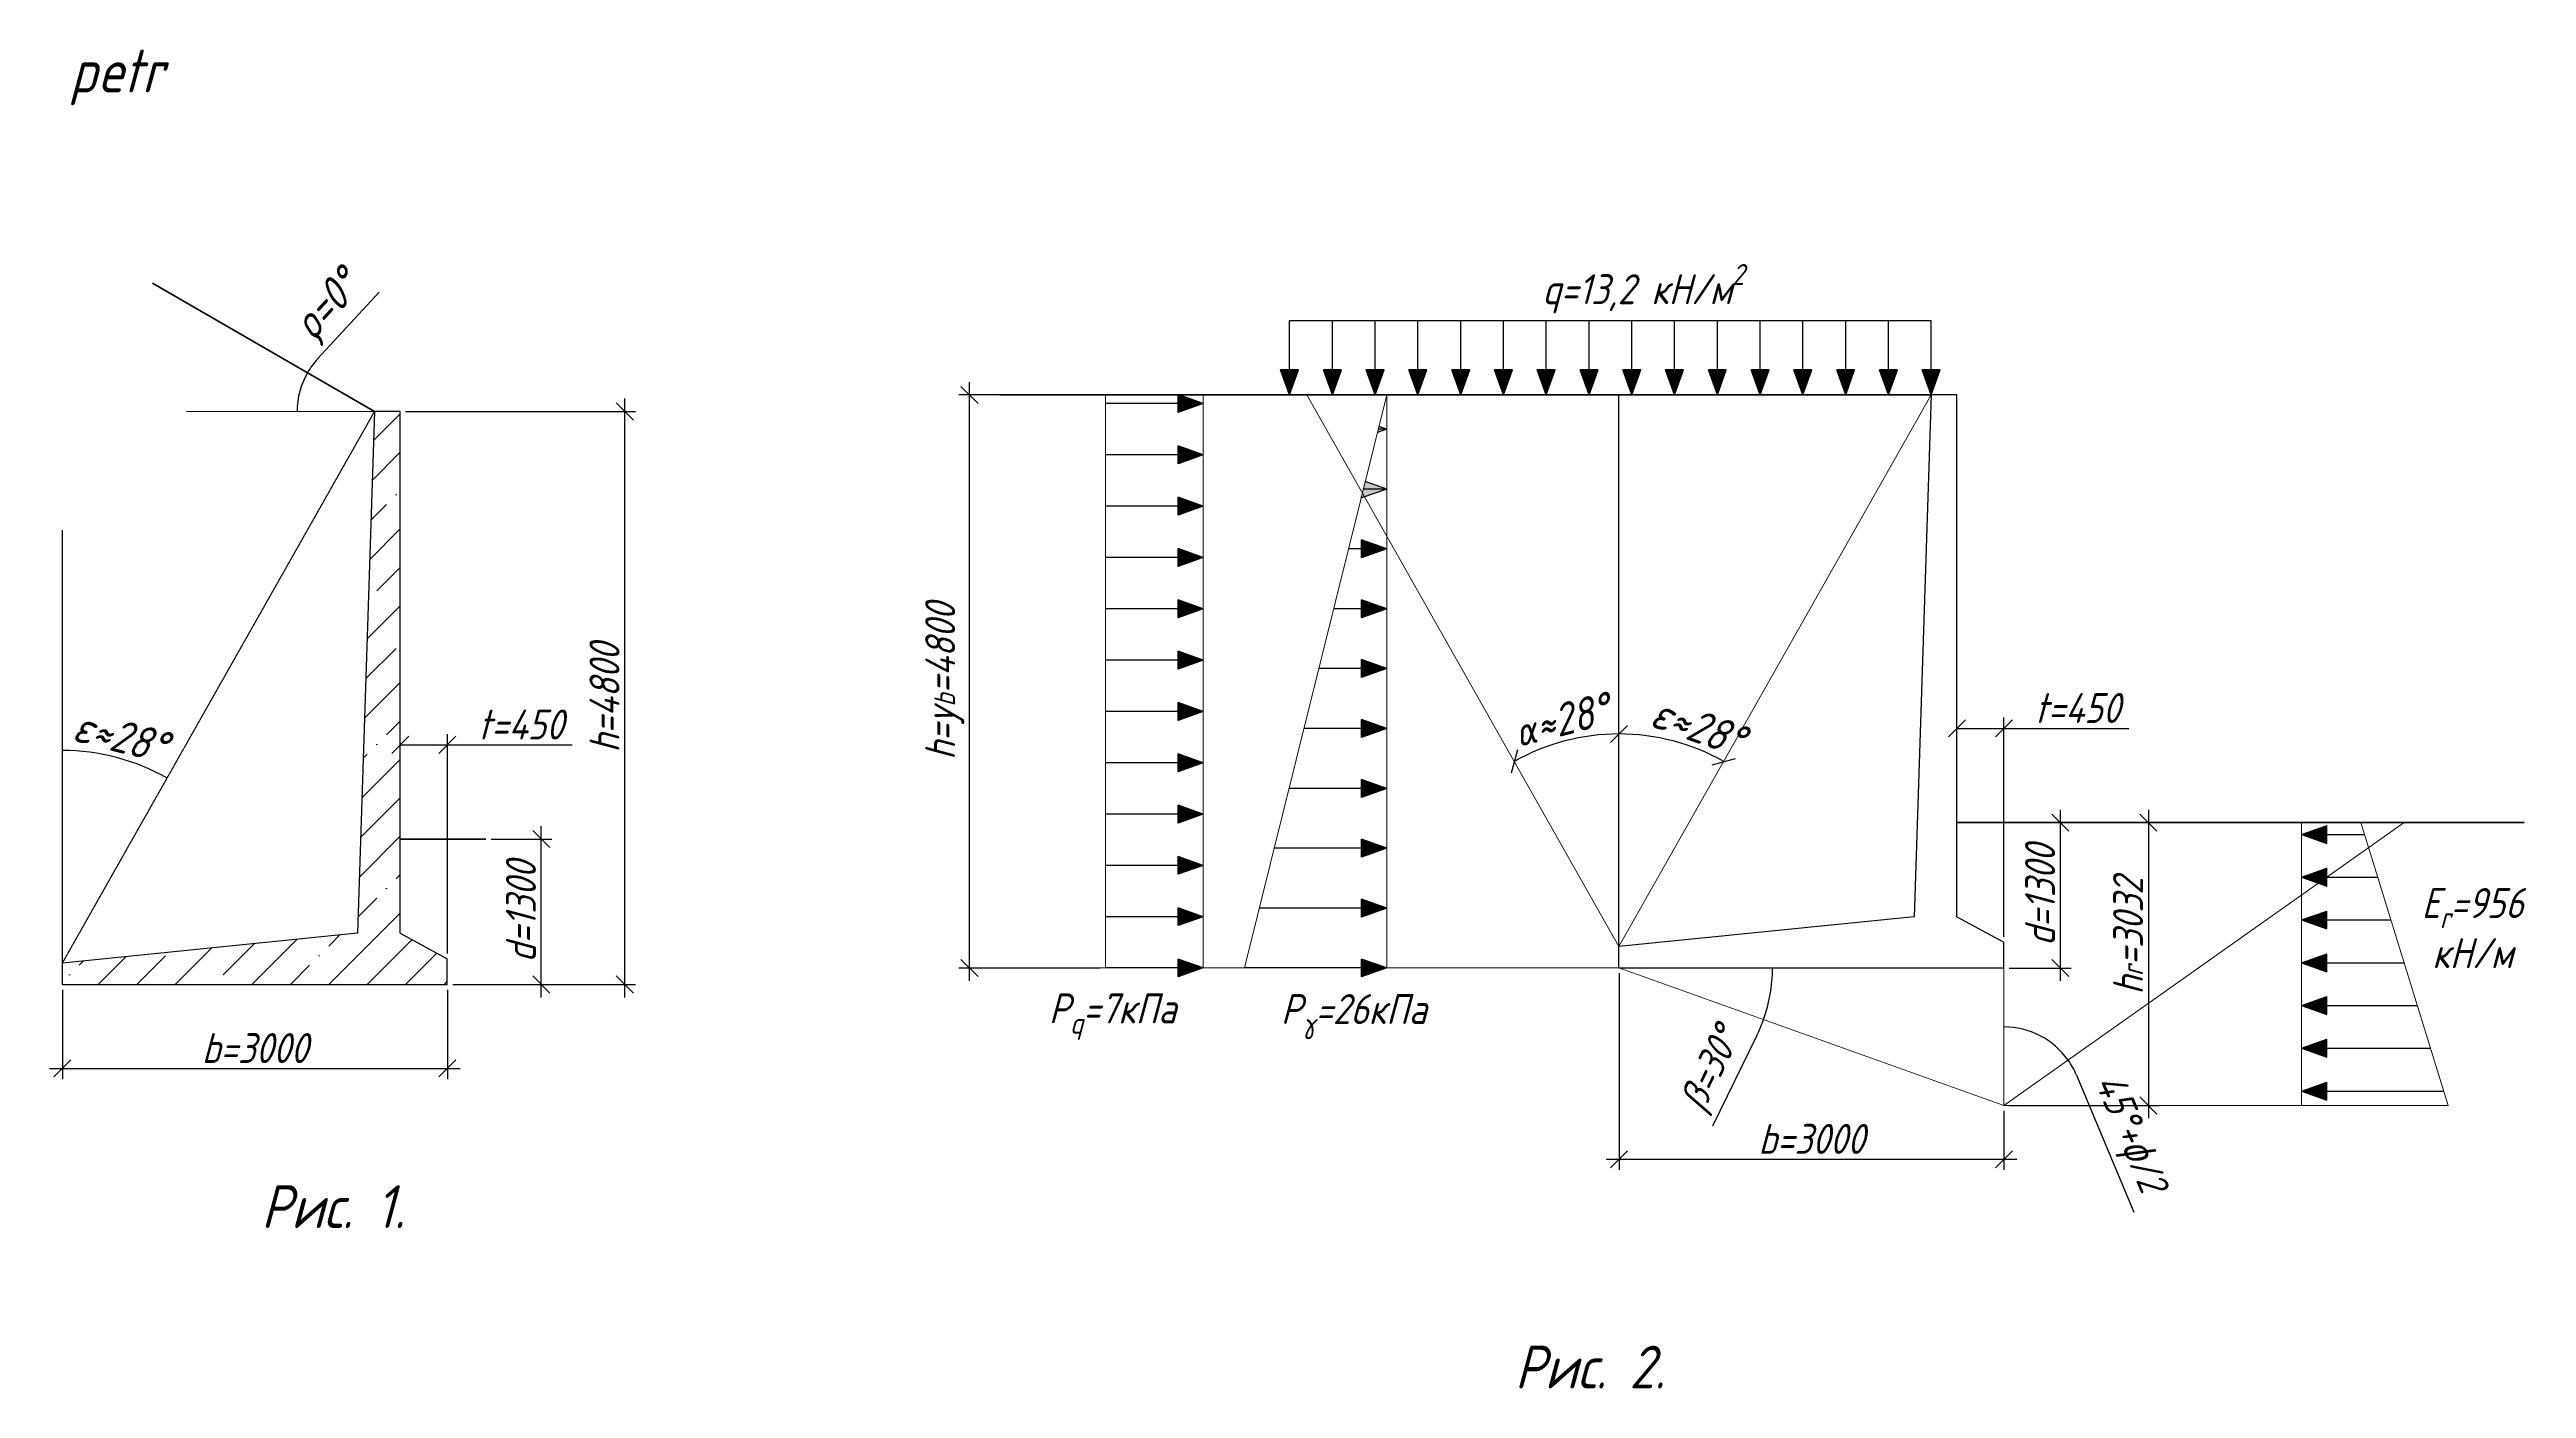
# Model space of a CAD drawing. Header units: millimetres. Extents: x -1004 to 900128, y -352756 to 107728.
# Drawn here: x 1077 to 30031, y -34530 to -18876 of the extents above; entities that cross this region are included whole.
import ezdxf

# ---------------------------------------------------------------- set-up
doc = ezdxf.new("R2010")
doc.units = ezdxf.units.MM
doc.linetypes.add('ACAD_ISO02W100', pattern=[15, 12, -3])
doc.linetypes.add('ACAD_ISO04W100', pattern=[30, 24, -3, 0, -3])
for name, color, linetype, lineweight in [('axles', 152, 'ACAD_ISO04W100', 20), ('basic', 95, 'Continuous', 30), ('hatch', 117, 'ACAD_ISO02W100', 25), ('hatching', 225, 'Continuous', 20), ('size', 45, 'Continuous', 20), ('text', 13, 'Continuous', 20), ('thick', 42, 'Continuous', 35), ('thin', 153, 'Continuous', 18)]:
    doc.layers.add(name, color=color, linetype=linetype, lineweight=lineweight)
doc.styles.add('Structures', font='isocpeur.ttf', dxfattribs={"width": 0.85, "oblique": 15})
doc.styles.add('structures 5', font='isocpeur.ttf', dxfattribs={"width": 0.85, "oblique": 15, "height": 5})
doc.dimstyles.new('structures 3.5', dxfattribs={"dimtxt": 3.5, "dimasz": 2, "dimexe": 1.25, "dimexo": 0.625, "dimtad": 1, "dimtxsty": 'Structures', "dimblk": 'OBLIQUE', "dimcen": 2.5, "dimdle": 1.5, "dimadec": 0, "dimazin": 0, "dimtfac": 1, "dimtmove": 0, "dimatfit": 3, "dimfxl": 1, "dimarcsym": 0})

# ---------------------------------------------------------------- blocks, each defined once
blk = doc.blocks.new('*D333')
at = {"layer": 'Defpoints', "color": 0, "transparency": 16777216}
for p in [(4877, -23107), (1227, -24497), (2063, -27216), (1227, -29557), (1227, -29557)]:
    blk.add_point(p, dxfattribs=at)
at = {"layer": 'size', "color": 0, "lineweight": -2, "transparency": 16777216}
blk.add_arc((1227, -29557), 2486, 60.4948, 90, dxfattribs=at)
at = {"layer": 'size', "color": 0, "transparency": 16777216, "insert": (1903, -26904), "char_height": 350, "attachment_point": 5, "rotation": 345.6873, "style": 'Structures'}
blk.add_mtext('{\\H1.08333x;ε≈28%%D}', dxfattribs=at)
blk = doc.blocks.new('_None')
blk = doc.blocks.new('_Oblique')
at = {"color": 0, "linetype": 'ByBlock', "lineweight": -2}
blk.add_line((-0.5, -0.5), (0.5, 0.5), dxfattribs=at)
blk = doc.blocks.new('*D334')
at = {"layer": 'Defpoints', "color": 0, "transparency": 16777216}
for p in [(1227, -29807), (5727, -29807), (5727, -30788)]:
    blk.add_point(p, dxfattribs=at)
at = {"layer": 'size', "color": 0, "lineweight": -2, "transparency": 16777216}
for p, q in [((1227, -29869), (1227, -30913)), ((5727, -29869), (5727, -30913)), ((1077, -30788), (5877, -30788))]:
    blk.add_line(p, q, dxfattribs=at)
at = {"layer": 'size', "color": 0, "lineweight": -2, "transparency": 16777216, "xscale": 200, "yscale": 200, "zscale": 200, "rotation": 180}
blk.add_blockref('_Oblique', (1227, -30788), dxfattribs=at)
at = {"layer": 'size', "color": 0, "lineweight": -2, "transparency": 16777216, "xscale": 200, "yscale": 200, "zscale": 200}
blk.add_blockref('_Oblique', (5727, -30788), dxfattribs=at)
at = {"layer": 'size', "color": 0, "transparency": 16777216, "insert": (3477, -30550), "char_height": 350, "attachment_point": 5, "style": 'Structures'}
blk.add_mtext('b=3000', dxfattribs=at)
blk = doc.blocks.new('*D335')
at = {"layer": 'Defpoints', "color": 0, "transparency": 16777216}
for p in [(6177, -28107), (6825, -28107), (5727, -29807)]:
    blk.add_point(p, dxfattribs=at)
at = {"layer": 'size', "color": 0, "lineweight": -2, "transparency": 16777216}
for p, q in [((6825, -29957), (6825, -27957)), ((6239, -28107), (6950, -28107)), ((5789, -29807), (6950, -29807))]:
    blk.add_line(p, q, dxfattribs=at)
at = {"layer": 'size', "color": 0, "lineweight": -2, "transparency": 16777216, "xscale": 200, "yscale": 200, "zscale": 200}
for p, rotation in [((6825, -28107), 90), ((6825, -29807), 270)]:
    blk.add_blockref('_Oblique', p, dxfattribs=dict(at, rotation=rotation))
at = {"layer": 'size', "color": 0, "transparency": 16777216, "insert": (6587, -28957), "char_height": 350, "attachment_point": 5, "rotation": 90, "style": 'Structures'}
blk.add_mtext('d=1300', dxfattribs=at)
blk = doc.blocks.new('*D336')
at = {"layer": 'Defpoints', "color": 0, "transparency": 16777216}
for p in [(5177, -23107), (7802, -23107), (5727, -29807)]:
    blk.add_point(p, dxfattribs=at)
at = {"layer": 'size', "color": 0, "lineweight": -2, "transparency": 16777216}
for p, q in [((5239, -23107), (7927, -23107)), ((7802, -29957), (7802, -22957)), ((5789, -29807), (7927, -29807))]:
    blk.add_line(p, q, dxfattribs=at)
at = {"layer": 'size', "color": 0, "lineweight": -2, "transparency": 16777216, "xscale": 200, "yscale": 200, "zscale": 200}
for p, rotation in [((7802, -23107), 90), ((7802, -29807), 270)]:
    blk.add_blockref('_Oblique', p, dxfattribs=dict(at, rotation=rotation))
at = {"layer": 'size', "color": 0, "transparency": 16777216, "insert": (7564, -26457), "char_height": 350, "attachment_point": 5, "rotation": 90, "style": 'Structures'}
blk.add_mtext('h=4800', dxfattribs=at)
blk = doc.blocks.new('*D337')
at = {"layer": 'Defpoints', "color": 0, "transparency": 16777216}
for p in [(5177, -27005), (5177, -28107), (5727, -29507)]:
    blk.add_point(p, dxfattribs=at)
at = {"layer": 'size', "color": 0, "lineweight": -2, "transparency": 16777216}
for p, q in [((5177, -28044), (5177, -26880)), ((5727, -29444), (5727, -26880)), ((5177, -27005), (5877, -27005)), ((5727, -27005), (7187, -27005))]:
    blk.add_line(p, q, dxfattribs=at)
at = {"layer": 'size', "color": 0, "lineweight": -2, "transparency": 16777216, "xscale": 200, "yscale": 200, "zscale": 200, "rotation": 180}
blk.add_blockref('_Oblique', (5177, -27005), dxfattribs=at)
at = {"layer": 'size', "color": 0, "lineweight": -2, "transparency": 16777216, "xscale": 200, "yscale": 200, "zscale": 200}
blk.add_blockref('_Oblique', (5727, -27005), dxfattribs=at)
at = {"layer": 'size', "color": 0, "transparency": 16777216, "insert": (6587, -26767), "char_height": 350, "attachment_point": 5, "style": 'Structures'}
blk.add_mtext('t=450', dxfattribs=at)
blk = doc.blocks.new('*D338')
at = {"layer": 'Defpoints', "color": 0, "transparency": 16777216}
for p in [(2278, -21607), (2677, -23107), (3984, -22949), (4877, -23107), (4877, -23107)]:
    blk.add_point(p, dxfattribs=at)
at = {"layer": 'size', "color": 0, "lineweight": -2, "transparency": 16777216}
blk.add_line((4210, -22493), (4931, -21711), dxfattribs=at)
for start, end in [(137.3264, 150), (150, 180)]:
    blk.add_arc((4877, -23107), 906, start, end, dxfattribs=at)
at = {"layer": 'size', "color": 0, "transparency": 16777216, "insert": (4343, -21893), "char_height": 350, "attachment_point": 5, "rotation": 47.3264, "style": 'Structures'}
blk.add_mtext('{\\H1.08333x;ρ=0%%D}', dxfattribs=at)
blk = doc.blocks.new('*D339')
at = {"layer": 'Defpoints', "color": 0, "transparency": 16777216}
for p in [(19423, -22914), (23073, -22914), (19847, -26915), (19423, -29364), (19423, -29364)]:
    blk.add_point(p, dxfattribs=at)
at = {"layer": 'size', "color": 0, "lineweight": -2, "transparency": 16777216}
blk.add_arc((19423, -29364), 2486, 60.4948, 90, dxfattribs=at)
at = {"layer": 'size', "color": 0, "lineweight": -2, "transparency": 16777216, "xscale": 200, "yscale": 200, "zscale": 200}
for p, rotation in [((19423, -26878), 180), ((20647, -27201), 330.4948485991385)]:
    blk.add_blockref('_Oblique', p, dxfattribs=dict(at, rotation=rotation))
at = {"layer": 'size', "color": 0, "transparency": 16777216, "insert": (20344, -26786), "char_height": 350, "attachment_point": 5, "rotation": 340.3299, "style": 'Structures'}
blk.add_mtext('{\\H1.08333x;ε≈28%%D}', dxfattribs=at)
blk = doc.blocks.new('*D327')
at = {"layer": 'Defpoints', "color": 0, "transparency": 16777216}
for p in [(19423, -29614), (23923, -31221), (23923, -31850)]:
    blk.add_point(p, dxfattribs=at)
at = {"layer": 'size', "color": 0, "lineweight": -2, "transparency": 16777216}
for p, q in [((19423, -29676), (19423, -31975)), ((23923, -31283), (23923, -31975)), ((19273, -31850), (24073, -31850))]:
    blk.add_line(p, q, dxfattribs=at)
at = {"layer": 'size', "color": 0, "lineweight": -2, "transparency": 16777216, "xscale": 200, "yscale": 200, "zscale": 200, "rotation": 180}
blk.add_blockref('_Oblique', (19423, -31850), dxfattribs=at)
at = {"layer": 'size', "color": 0, "lineweight": -2, "transparency": 16777216, "xscale": 200, "yscale": 200, "zscale": 200}
blk.add_blockref('_Oblique', (23923, -31850), dxfattribs=at)
at = {"layer": 'size', "color": 0, "transparency": 16777216, "insert": (21673, -31612), "char_height": 350, "attachment_point": 5, "style": 'Structures'}
blk.add_mtext('b=3000', dxfattribs=at)
blk = doc.blocks.new('*D328')
at = {"layer": 'Defpoints', "color": 0, "transparency": 16777216}
for p in [(23373, -27914), (24582, -27914), (23923, -29614)]:
    blk.add_point(p, dxfattribs=at)
at = {"layer": 'size', "color": 0, "lineweight": -2, "transparency": 16777216}
for p, q in [((24582, -29764), (24582, -27764)), ((23435, -27914), (24707, -27914)), ((23985, -29614), (24707, -29614))]:
    blk.add_line(p, q, dxfattribs=at)
at = {"layer": 'size', "color": 0, "lineweight": -2, "transparency": 16777216, "xscale": 200, "yscale": 200, "zscale": 200}
for p, rotation in [((24582, -27914), 90), ((24582, -29614), 270)]:
    blk.add_blockref('_Oblique', p, dxfattribs=dict(at, rotation=rotation))
at = {"layer": 'size', "color": 0, "transparency": 16777216, "insert": (24345, -28764), "char_height": 350, "attachment_point": 5, "rotation": 90, "style": 'Structures'}
blk.add_mtext('d=1300', dxfattribs=at)
blk = doc.blocks.new('*D329')
at = {"layer": 'Defpoints', "color": 0, "transparency": 16777216}
for p in [(23373, -26812), (23373, -27914), (23923, -29314)]:
    blk.add_point(p, dxfattribs=at)
at = {"layer": 'size', "color": 0, "lineweight": -2, "transparency": 16777216}
for p, q in [((23373, -27851), (23373, -26687)), ((23373, -26812), (24073, -26812)), ((23923, -29251), (23923, -26687)), ((23923, -26812), (25383, -26812))]:
    blk.add_line(p, q, dxfattribs=at)
at = {"layer": 'size', "color": 0, "lineweight": -2, "transparency": 16777216, "xscale": 200, "yscale": 200, "zscale": 200, "rotation": 180}
blk.add_blockref('_Oblique', (23373, -26812), dxfattribs=at)
at = {"layer": 'size', "color": 0, "lineweight": -2, "transparency": 16777216, "xscale": 200, "yscale": 200, "zscale": 200}
blk.add_blockref('_Oblique', (23923, -26812), dxfattribs=at)
at = {"layer": 'size', "color": 0, "transparency": 16777216, "insert": (24783, -26574), "char_height": 350, "attachment_point": 5, "style": 'Structures'}
blk.add_mtext('t=450', dxfattribs=at)
blk = doc.blocks.new('*D330')
at = {"layer": 'Defpoints', "color": 0, "transparency": 16777216}
for p in [(25450, -27914), (23923, -31221), (25611, -31221)]:
    blk.add_point(p, dxfattribs=at)
at = {"layer": 'size', "color": 0, "lineweight": -2, "transparency": 16777216}
for p, q in [((25611, -27764), (25611, -31371)), ((25513, -27914), (25736, -27914)), ((23985, -31221), (25736, -31221))]:
    blk.add_line(p, q, dxfattribs=at)
at = {"layer": 'size', "color": 0, "lineweight": -2, "transparency": 16777216, "xscale": 200, "yscale": 200, "zscale": 200}
for p, rotation in [((25611, -27914), 90), ((25611, -31221), 270)]:
    blk.add_blockref('_Oblique', p, dxfattribs=dict(at, rotation=rotation))
at = {"layer": 'size', "color": 0, "transparency": 16777216, "insert": (25374, -29240), "char_height": 350, "attachment_point": 5, "rotation": 90, "style": 'Structures'}
blk.add_mtext('h{\\H0.7x;\\S^ r;}=3032', dxfattribs=at)
blk = doc.blocks.new('*D331')
at = {"layer": 'Defpoints', "color": 0, "transparency": 16777216}
for p in [(19423, -29614), (19423, -29614), (21205, -29819), (23923, -29614), (23923, -31222)]:
    blk.add_point(p, dxfattribs=at)
at = {"layer": 'size', "color": 0, "lineweight": -2, "transparency": 16777216}
blk.add_line((21034, -30402), (20515, -31464), dxfattribs=at)
for start, end in [(340.3359, 0), (333.9455, 340.3359)]:
    blk.add_arc((19423, -29614), 1794, start, end, dxfattribs=at)
at = {"layer": 'size', "color": 0, "transparency": 16777216, "insert": (20523, -30810), "char_height": 350, "attachment_point": 5, "rotation": 63.9455, "style": 'Structures'}
blk.add_mtext('{\\H0.95833x;β=30%%D}', dxfattribs=at)
blk = doc.blocks.new('*D332')
at = {"layer": 'Defpoints', "color": 0, "transparency": 16777216}
for p in [(28602, -27914), (23923, -29614), (24211, -30349), (23923, -31222), (23923, -31222)]:
    blk.add_point(p, dxfattribs=at)
at = {"layer": 'size', "color": 0, "lineweight": -2, "transparency": 16777216}
blk.add_line((24770, -30866), (25443, -32470), dxfattribs=at)
for start, end in [(35.2586, 90), (22.7695, 35.2586)]:
    blk.add_arc((23923, -31222), 919, start, end, dxfattribs=at)
at = {"layer": 'size', "color": 0, "transparency": 16777216, "insert": (25372, -31556), "char_height": 350, "attachment_point": 5, "rotation": 292.7695, "style": 'Structures'}
blk.add_mtext('45%%D+{\\H0.95833x;ϕ/2}', dxfattribs=at)
blk = doc.blocks.new('*D326')
at = {"layer": 'Defpoints', "color": 0, "transparency": 16777216}
for p in [(15773, -22914), (19423, -24304), (18586, -27023), (19423, -29364), (19423, -29364)]:
    blk.add_point(p, dxfattribs=at)
at = {"layer": 'size', "color": 0, "lineweight": -2, "transparency": 16777216}
blk.add_arc((19423, -29364), 2486, 90, 119.5052, dxfattribs=at)
at = {"layer": 'size', "color": 0, "lineweight": -2, "transparency": 16777216, "xscale": 200, "yscale": 200, "zscale": 200}
blk.add_blockref('_Oblique', (19423, -26878), dxfattribs=at)
at = {"layer": 'size', "color": 0, "lineweight": -2, "transparency": 16777216, "xscale": 200, "yscale": 200, "zscale": 200, "rotation": 209.5051514008613}
blk.add_blockref('_Oblique', (18199, -27201), dxfattribs=at)
at = {"layer": 'size', "color": 0, "transparency": 16777216, "insert": (18746, -26711), "char_height": 350, "width": 1326.72, "attachment_point": 5, "rotation": 14.3127, "style": 'Structures'}
blk.add_mtext('{\\H0.95833x;α\\H1.13044x;≈28%%D}', dxfattribs=at)
blk = doc.blocks.new('*D340')
at = {"layer": 'Defpoints', "color": 0, "transparency": 16777216}
for p in [(11831, -22914), (13422, -22914), (13422, -29614)]:
    blk.add_point(p, dxfattribs=at)
at = {"layer": 'size', "color": 0, "lineweight": -2, "transparency": 16777216}
for p, q in [((11831, -29764), (11831, -22764)), ((13359, -22914), (11706, -22914)), ((13359, -29614), (11706, -29614))]:
    blk.add_line(p, q, dxfattribs=at)
at = {"layer": 'size', "color": 0, "lineweight": -2, "transparency": 16777216, "xscale": 200, "yscale": 200, "zscale": 200}
for p, rotation in [((11831, -22914), 90), ((11831, -29614), 270)]:
    blk.add_blockref('_Oblique', p, dxfattribs=dict(at, rotation=rotation))
at = {"layer": 'size', "color": 0, "transparency": 16777216, "insert": (11541, -26264), "char_height": 350, "attachment_point": 5, "rotation": 90, "style": 'Structures'}
blk.add_mtext('h=y{\\H0.7x;\\S^ b;}=4800', dxfattribs=at)

msp = doc.modelspace()

# ---------------------------------------------------------------- hatches: boundary and pattern name
at = {"layer": 'basic'}
h = msp.add_hatch(color=256, dxfattribs=at)
h.dxf.hatch_style = 1
h.paths.add_polyline_path([(15467.735, -22619.15), (15572.66, -22913.807), (15572.66, -22619.15)])
h.paths.add_polyline_path([(15572.66, -22619.15), (15572.66, -22913.807), (15677.585, -22619.15)])
h = msp.add_hatch(color=256, dxfattribs=at)
h.dxf.hatch_style = 1
h.paths.add_polyline_path([(15967.735, -22619.15), (16072.66, -22913.807), (16072.66, -22619.15)])
h.paths.add_polyline_path([(16072.66, -22619.15), (16072.66, -22913.807), (16177.585, -22619.15)])
h = msp.add_hatch(color=256, dxfattribs=at)
h.dxf.hatch_style = 1
h.paths.add_polyline_path([(16467.735, -22619.15), (16572.66, -22913.807), (16572.66, -22619.15)])
h.paths.add_polyline_path([(16572.66, -22619.15), (16572.66, -22913.807), (16677.585, -22619.15)])
h = msp.add_hatch(color=256, dxfattribs=at)
h.dxf.hatch_style = 1
h.paths.add_polyline_path([(16967.735, -22619.15), (17072.66, -22913.807), (17072.66, -22619.15)])
h.paths.add_polyline_path([(17072.66, -22619.15), (17072.66, -22913.807), (17177.585, -22619.15)])
h = msp.add_hatch(color=256, dxfattribs=at)
h.dxf.hatch_style = 1
h.paths.add_polyline_path([(17467.735, -22619.15), (17572.66, -22913.807), (17572.66, -22619.15)])
h.paths.add_polyline_path([(17572.66, -22619.15), (17572.66, -22913.807), (17677.585, -22619.15)])
h = msp.add_hatch(color=256, dxfattribs=at)
h.dxf.hatch_style = 1
h.paths.add_polyline_path([(17967.735, -22619.15), (18072.66, -22913.807), (18072.66, -22619.15)])
h.paths.add_polyline_path([(18072.66, -22619.15), (18072.66, -22913.807), (18177.585, -22619.15)])
h = msp.add_hatch(color=256, dxfattribs=at)
h.dxf.hatch_style = 1
h.paths.add_polyline_path([(18467.735, -22619.15), (18572.66, -22913.807), (18572.66, -22619.15)])
h.paths.add_polyline_path([(18572.66, -22619.15), (18572.66, -22913.807), (18677.585, -22619.15)])
h = msp.add_hatch(color=256, dxfattribs=at)
h.dxf.hatch_style = 1
h.paths.add_polyline_path([(18967.735, -22619.15), (19072.66, -22913.807), (19072.66, -22619.15)])
h.paths.add_polyline_path([(19072.66, -22619.15), (19072.66, -22913.807), (19177.585, -22619.15)])
h = msp.add_hatch(color=256, dxfattribs=at)
h.dxf.hatch_style = 1
h.paths.add_polyline_path([(19467.735, -22619.15), (19572.66, -22913.807), (19572.66, -22619.15)])
h.paths.add_polyline_path([(19572.66, -22619.15), (19572.66, -22913.807), (19677.585, -22619.15)])
h = msp.add_hatch(color=256, dxfattribs=at)
h.dxf.hatch_style = 1
h.paths.add_polyline_path([(19967.735, -22619.15), (20072.66, -22913.807), (20072.66, -22619.15)])
h.paths.add_polyline_path([(20072.66, -22619.15), (20072.66, -22913.807), (20177.585, -22619.15)])
h = msp.add_hatch(color=256, dxfattribs=at)
h.dxf.hatch_style = 1
h.paths.add_polyline_path([(20467.735, -22619.15), (20572.66, -22913.807), (20572.66, -22619.15)])
h.paths.add_polyline_path([(20572.66, -22619.15), (20572.66, -22913.807), (20677.585, -22619.15)])
h = msp.add_hatch(color=256, dxfattribs=at)
h.dxf.hatch_style = 1
h.paths.add_polyline_path([(20967.735, -22619.15), (21072.66, -22913.807), (21072.66, -22619.15)])
h.paths.add_polyline_path([(21072.66, -22619.15), (21072.66, -22913.807), (21177.585, -22619.15)])
h = msp.add_hatch(color=256, dxfattribs=at)
h.dxf.hatch_style = 1
h.paths.add_polyline_path([(21467.735, -22619.15), (21572.66, -22913.807), (21572.66, -22619.15)])
h.paths.add_polyline_path([(21572.66, -22619.15), (21572.66, -22913.807), (21677.585, -22619.15)])
h = msp.add_hatch(color=256, dxfattribs=at)
h.dxf.hatch_style = 1
h.paths.add_polyline_path([(21967.735, -22619.15), (22072.66, -22913.807), (22072.66, -22619.15)])
h.paths.add_polyline_path([(22072.66, -22619.15), (22072.66, -22913.807), (22177.585, -22619.15)])
h = msp.add_hatch(color=256, dxfattribs=at)
h.dxf.hatch_style = 1
h.paths.add_polyline_path([(22467.735, -22619.15), (22572.66, -22913.807), (22572.66, -22619.15)])
h.paths.add_polyline_path([(22572.66, -22619.15), (22572.66, -22913.807), (22677.585, -22619.15)])
h = msp.add_hatch(color=256, dxfattribs=at)
h.dxf.hatch_style = 1
h.paths.add_polyline_path([(22967.735, -22619.15), (23072.66, -22913.807), (23072.66, -22619.15)])
h.paths.add_polyline_path([(23072.66, -22619.15), (23072.66, -22913.807), (23177.585, -22619.15)])
h = msp.add_hatch(color=256, dxfattribs=at)
h.dxf.hatch_style = 1
h.paths.add_polyline_path([(14269.137, -22908.881), (14563.793, -23013.807), (14269.137, -23013.807)])
h.paths.add_polyline_path([(14269.137, -23013.807), (14563.793, -23013.807), (14269.137, -23118.732)])
h = msp.add_hatch(color=256, dxfattribs=at)
h.dxf.hatch_style = 1
h.paths.add_polyline_path([(16616.332, -23281.321), (16608.268, -23313.807), (16707.561, -23313.807)])
h.paths.add_polyline_path([(16707.561, -23313.807), (16608.268, -23313.807), (16598.64, -23352.593)])
h.paths.add_polyline_path([(16707.561, -24013.807), (16434.506, -24013.807), (16422.503, -24062.16), (16447.538, -24106.399)])
h.paths.add_polyline_path([(16456.682, -23924.47), (16434.506, -24013.807), (16707.561, -24013.807)])
h.paths.add_polyline_path([(16422.503, -24062.16), (16412.904, -24100.827), (16412.904, -24118.732), (16447.538, -24106.399)])
h = msp.add_hatch(color=256, dxfattribs=at)
h.dxf.hatch_style = 1
h.paths.add_polyline_path([(14269.137, -23508.881), (14563.793, -23613.807), (14269.137, -23613.807)])
h.paths.add_polyline_path([(14269.137, -23613.807), (14563.793, -23613.807), (14269.137, -23718.732)])
h = msp.add_hatch(color=256, dxfattribs=at)
h.dxf.hatch_style = 1
h.paths.add_polyline_path([(14269.137, -24108.881), (14563.793, -24213.807), (14269.137, -24213.807)])
h.paths.add_polyline_path([(14269.137, -24213.807), (14563.793, -24213.807), (14269.137, -24318.732)])
h = msp.add_hatch(color=256, dxfattribs=at)
h.dxf.hatch_style = 1
h.paths.add_polyline_path([(16412.904, -24608.881), (16707.561, -24713.807), (16412.904, -24713.807)])
h.paths.add_polyline_path([(16412.904, -24713.807), (16707.561, -24713.807), (16412.904, -24818.732)])
h = msp.add_hatch(color=256, dxfattribs=at)
h.dxf.hatch_style = 1
h.paths.add_polyline_path([(14269.137, -24708.881), (14563.793, -24813.807), (14269.137, -24813.807)])
h.paths.add_polyline_path([(14269.137, -24813.807), (14563.793, -24813.807), (14269.137, -24918.732)])
h = msp.add_hatch(color=256, dxfattribs=at)
h.dxf.hatch_style = 1
h.paths.add_polyline_path([(14269.137, -25308.881), (14563.793, -25413.807), (14269.137, -25413.807)])
h.paths.add_polyline_path([(14269.137, -25413.807), (14563.793, -25413.807), (14269.137, -25518.732)])
h = msp.add_hatch(color=256, dxfattribs=at)
h.dxf.hatch_style = 1
h.paths.add_polyline_path([(16412.904, -25308.881), (16707.561, -25413.807), (16412.904, -25413.807)])
h.paths.add_polyline_path([(16412.904, -25413.807), (16707.561, -25413.807), (16412.904, -25518.732)])
h = msp.add_hatch(color=256, dxfattribs=at)
h.dxf.hatch_style = 1
h.paths.add_polyline_path([(14269.137, -25908.881), (14563.793, -26013.807), (14269.137, -26013.807)])
h.paths.add_polyline_path([(14269.137, -26013.807), (14563.793, -26013.807), (14269.137, -26118.732)])
h = msp.add_hatch(color=256, dxfattribs=at)
h.dxf.hatch_style = 1
h.paths.add_polyline_path([(16412.904, -26008.881), (16707.561, -26113.807), (16412.904, -26113.807)])
h.paths.add_polyline_path([(16412.904, -26113.807), (16707.561, -26113.807), (16412.904, -26218.732)])
h = msp.add_hatch(color=256, dxfattribs=at)
h.dxf.hatch_style = 1
h.paths.add_polyline_path([(14269.137, -26508.881), (14563.793, -26613.807), (14269.137, -26613.807)])
h.paths.add_polyline_path([(14269.137, -26613.807), (14563.793, -26613.807), (14269.137, -26718.732)])
h = msp.add_hatch(color=256, dxfattribs=at)
h.dxf.hatch_style = 1
h.paths.add_polyline_path([(16412.904, -26708.881), (16707.561, -26813.807), (16412.904, -26813.807)])
h.paths.add_polyline_path([(16412.904, -26813.807), (16707.561, -26813.807), (16412.904, -26918.732)])
h = msp.add_hatch(color=256, dxfattribs=at)
h.dxf.hatch_style = 1
h.paths.add_polyline_path([(14269.137, -27108.881), (14563.793, -27213.807), (14269.137, -27213.807)])
h.paths.add_polyline_path([(14269.137, -27213.807), (14563.793, -27213.807), (14269.137, -27318.732)])
h = msp.add_hatch(color=256, dxfattribs=at)
h.dxf.hatch_style = 1
h.paths.add_polyline_path([(16412.904, -27408.881), (16707.561, -27513.807), (16412.904, -27513.807)])
h.paths.add_polyline_path([(16412.904, -27513.807), (16707.561, -27513.807), (16412.904, -27618.732)])
h = msp.add_hatch(color=256, dxfattribs=at)
h.dxf.hatch_style = 1
h.paths.add_polyline_path([(14269.137, -27708.881), (14563.793, -27813.807), (14269.137, -27813.807)])
h.paths.add_polyline_path([(14269.137, -27813.807), (14563.793, -27813.807), (14269.137, -27918.732)])
h = msp.add_hatch(color=256, dxfattribs=at)
h.dxf.hatch_style = 1
h.paths.add_polyline_path([(27695.889, -27947.609), (27401.232, -28052.534), (27695.889, -28052.534)])
h.paths.add_polyline_path([(27695.889, -28052.534), (27401.232, -28052.534), (27695.889, -28157.459)])
h = msp.add_hatch(color=256, dxfattribs=at)
h.dxf.hatch_style = 1
h.paths.add_polyline_path([(14269.137, -28308.881), (14563.793, -28413.807), (14269.137, -28413.807)])
h.paths.add_polyline_path([(14269.137, -28413.807), (14563.793, -28413.807), (14269.137, -28518.732)])
h = msp.add_hatch(color=256, dxfattribs=at)
h.dxf.hatch_style = 1
h.paths.add_polyline_path([(16412.904, -28108.881), (16707.561, -28213.807), (16412.904, -28213.807)])
h.paths.add_polyline_path([(16412.904, -28213.807), (16707.561, -28213.807), (16412.904, -28318.732)])
h = msp.add_hatch(color=256, dxfattribs=at)
h.dxf.hatch_style = 1
h.paths.add_polyline_path([(27695.889, -28447.609), (27401.232, -28552.534), (27695.889, -28552.534)])
h.paths.add_polyline_path([(27695.889, -28552.534), (27401.232, -28552.534), (27695.889, -28657.459)])
h = msp.add_hatch(color=256, dxfattribs=at)
h.dxf.hatch_style = 1
h.paths.add_polyline_path([(14269.137, -28908.881), (14563.793, -29013.807), (14269.137, -29013.807)])
h.paths.add_polyline_path([(14269.137, -29013.807), (14563.793, -29013.807), (14269.137, -29118.732)])
h = msp.add_hatch(color=256, dxfattribs=at)
h.dxf.hatch_style = 1
h.paths.add_polyline_path([(16412.904, -28808.881), (16707.561, -28913.807), (16412.904, -28913.807)])
h.paths.add_polyline_path([(16412.904, -28913.807), (16707.561, -28913.807), (16412.904, -29018.732)])
h = msp.add_hatch(color=256, dxfattribs=at)
h.dxf.hatch_style = 1
h.paths.add_polyline_path([(27695.889, -28947.609), (27401.232, -29052.534), (27695.889, -29052.534)])
h.paths.add_polyline_path([(27695.889, -29052.534), (27401.232, -29052.534), (27695.889, -29157.459)])
h = msp.add_hatch(color=256, dxfattribs=at)
h.dxf.hatch_style = 1
h.paths.add_polyline_path([(14269.137, -29508.881), (14563.793, -29613.807), (14269.137, -29613.807)])
h.paths.add_polyline_path([(14269.137, -29613.807), (14563.793, -29613.807), (14269.137, -29718.732)])
h = msp.add_hatch(color=256, dxfattribs=at)
h.dxf.hatch_style = 1
h.paths.add_polyline_path([(16412.904, -29508.881), (16707.561, -29613.807), (16412.904, -29613.807)])
h.paths.add_polyline_path([(16412.904, -29613.807), (16707.561, -29613.807), (16412.904, -29718.732)])
h = msp.add_hatch(color=256, dxfattribs=at)
h.dxf.hatch_style = 1
h.paths.add_polyline_path([(27695.889, -29447.609), (27401.232, -29552.534), (27695.889, -29552.534)])
h.paths.add_polyline_path([(27695.889, -29552.534), (27401.232, -29552.534), (27695.889, -29657.459)])
h = msp.add_hatch(color=256, dxfattribs=at)
h.dxf.hatch_style = 1
h.paths.add_polyline_path([(27695.889, -29947.609), (27401.232, -30052.534), (27695.889, -30052.534)])
h.paths.add_polyline_path([(27695.889, -30052.534), (27401.232, -30052.534), (27695.889, -30157.459)])
h = msp.add_hatch(color=256, dxfattribs=at)
h.dxf.hatch_style = 1
h.paths.add_polyline_path([(27695.889, -30447.609), (27401.232, -30552.534), (27695.889, -30552.534)])
h.paths.add_polyline_path([(27695.889, -30552.534), (27401.232, -30552.534), (27695.889, -30657.459)])
h = msp.add_hatch(color=256, dxfattribs=at)
h.dxf.hatch_style = 1
h.paths.add_polyline_path([(27695.889, -30947.609), (27401.232, -31052.534), (27695.889, -31052.534)])
h.paths.add_polyline_path([(27695.889, -31052.534), (27401.232, -31052.534), (27695.889, -31157.459)])
at = {"layer": 'hatching'}
h = msp.add_hatch(dxfattribs=at)
h.set_pattern_fill('ANSI35', color=256, scale=100)
h.set_pattern_definition([(45, (-1721.2, -33174.9), (-449.013, 449.013), []), (45, (-1272.16, -33174.9), (-449.013, 449.013), [793.75, -158.75, 0, -158.75])])
h.paths.add_polyline_path([(5176.552, -23106.768), (4876.552, -23106.768), (4676.552, -29206.768), (1226.552, -29556.768), (1226.552, -29806.768), (5726.552, -29806.768), (5726.552, -29506.768), (5176.552, -29206.768)])

# ---------------------------------------------------------------- linework, layer by layer
at = {"layer": 'axles', "ltscale": 0.2}
msp.add_line((19422.66, -29613.807), (11834.335, -29613.807), dxfattribs=at)
at = {"layer": 'basic'}
for p, q in [((15572.66, -22913.807), (15572.66, -22047.273)), ((23072.66, -22047.273), (15572.66, -22047.273)), ((16072.66, -22913.807), (16072.66, -22047.273)), ((16572.66, -22913.807), (16572.66, -22047.273)), ((17072.66, -22913.807), (17072.66, -22047.273)), ((17572.66, -22913.807), (17572.66, -22047.273)), ((18072.66, -22913.807), (18072.66, -22047.273)), ((18572.66, -22913.807), (18572.66, -22047.273)), ((19072.66, -22913.807), (19072.66, -22047.273)), ((19572.66, -22913.807), (19572.66, -22047.273)), ((20072.66, -22913.807), (20072.66, -22047.273)), ((20572.66, -22913.807), (20572.66, -22047.273)), ((21072.66, -22913.807), (21072.66, -22047.273)), ((21572.66, -22913.807), (21572.66, -22047.273)), ((22072.66, -22913.807), (22072.66, -22047.273)), ((22572.66, -22913.807), (22572.66, -22047.273)), ((23072.66, -22913.807), (23072.66, -22047.273)), ((15572.66, -22913.807), (15467.735, -22619.15)), ((15677.585, -22619.15), (15467.735, -22619.15)), ((15572.66, -22913.807), (15677.585, -22619.15)), ((16072.66, -22913.807), (15967.735, -22619.15)), ((16177.585, -22619.15), (15967.735, -22619.15)), ((16072.66, -22913.807), (16177.585, -22619.15)), ((16572.66, -22913.807), (16467.735, -22619.15)), ((16677.585, -22619.15), (16467.735, -22619.15)), ((16572.66, -22913.807), (16677.585, -22619.15)), ((17072.66, -22913.807), (16967.735, -22619.15)), ((17177.585, -22619.15), (16967.735, -22619.15)), ((17072.66, -22913.807), (17177.585, -22619.15)), ((17572.66, -22913.807), (17467.735, -22619.15)), ((17677.585, -22619.15), (17467.735, -22619.15)), ((17572.66, -22913.807), (17677.585, -22619.15)), ((18072.66, -22913.807), (17967.735, -22619.15)), ((18177.585, -22619.15), (17967.735, -22619.15)), ((18072.66, -22913.807), (18177.585, -22619.15)), ((18572.66, -22913.807), (18467.735, -22619.15)), ((18677.585, -22619.15), (18467.735, -22619.15)), ((18572.66, -22913.807), (18677.585, -22619.15)), ((19072.66, -22913.807), (18967.735, -22619.15)), ((19177.585, -22619.15), (18967.735, -22619.15)), ((19072.66, -22913.807), (19177.585, -22619.15)), ((19572.66, -22913.807), (19467.735, -22619.15)), ((19677.585, -22619.15), (19467.735, -22619.15)), ((19572.66, -22913.807), (19677.585, -22619.15)), ((20072.66, -22913.807), (19967.735, -22619.15)), ((20177.585, -22619.15), (19967.735, -22619.15)), ((20072.66, -22913.807), (20177.585, -22619.15)), ((20572.66, -22913.807), (20467.735, -22619.15)), ((20677.585, -22619.15), (20467.735, -22619.15)), ((20572.66, -22913.807), (20677.585, -22619.15)), ((21072.66, -22913.807), (20967.735, -22619.15)), ((21177.585, -22619.15), (20967.735, -22619.15)), ((21072.66, -22913.807), (21177.585, -22619.15)), ((21572.66, -22913.807), (21467.735, -22619.15)), ((21677.585, -22619.15), (21467.735, -22619.15)), ((21572.66, -22913.807), (21677.585, -22619.15)), ((22072.66, -22913.807), (21967.735, -22619.15)), ((22177.585, -22619.15), (21967.735, -22619.15)), ((22072.66, -22913.807), (22177.585, -22619.15)), ((22572.66, -22913.807), (22467.735, -22619.15)), ((22677.585, -22619.15), (22467.735, -22619.15)), ((22572.66, -22913.807), (22677.585, -22619.15)), ((23072.66, -22913.807), (22967.735, -22619.15)), ((23177.585, -22619.15), (22967.735, -22619.15)), ((23072.66, -22913.807), (23177.585, -22619.15)), ((4876.552, -23106.768), (4676.552, -29206.768)), ((5176.552, -23106.768), (4876.552, -23106.768)), ((5176.552, -29206.768), (5176.552, -23106.768)), ((14563.793, -23013.807), (13421.926, -23013.807)), ((14563.793, -23013.807), (14269.137, -22908.881)), ((14269.137, -23118.732), (14269.137, -22908.881)), ((14563.793, -23013.807), (14269.137, -23118.732)), ((23072.66, -22913.807), (22872.66, -29013.807)), ((23372.66, -22913.807), (23072.66, -22913.807)), ((23372.66, -29013.807), (23372.66, -22913.807)), ((16707.561, -23313.807), (16598.64, -23352.593)), ((16707.561, -23313.807), (16608.268, -23313.807)), ((16707.561, -23313.807), (16616.332, -23281.321)), ((14563.793, -23613.807), (13421.926, -23613.807)), ((14563.793, -23613.807), (14269.137, -23508.881)), ((14269.137, -23718.732), (14269.137, -23508.881)), ((14563.793, -23613.807), (14269.137, -23718.732)), ((16707.561, -24013.807), (16412.904, -24118.732)), ((16707.561, -24013.807), (16434.506, -24013.807)), ((16707.561, -24013.807), (16456.682, -23924.47)), ((14563.793, -24213.807), (13421.926, -24213.807)), ((14563.793, -24213.807), (14269.137, -24108.881)), ((14269.137, -24318.732), (14269.137, -24108.881)), ((14563.793, -24213.807), (14269.137, -24318.732)), ((16412.904, -24118.732), (16412.904, -24100.827)), ((16707.561, -24713.807), (16412.904, -24608.881)), ((16412.904, -24818.732), (16412.904, -24608.881)), ((14563.793, -24813.807), (13421.926, -24813.807)), ((14563.793, -24813.807), (14269.137, -24708.881)), ((14269.137, -24918.732), (14269.137, -24708.881)), ((14563.793, -24813.807), (14269.137, -24918.732)), ((16707.561, -24713.807), (16260.743, -24713.807)), ((16707.561, -24713.807), (16412.904, -24818.732)), ((14563.793, -25413.807), (13421.926, -25413.807)), ((14563.793, -25413.807), (14269.137, -25308.881)), ((14269.137, -25518.732), (14269.137, -25308.881)), ((14563.793, -25413.807), (14269.137, -25518.732)), ((16707.561, -25413.807), (16086.981, -25413.807)), ((16707.561, -25413.807), (16412.904, -25308.881)), ((16412.904, -25518.732), (16412.904, -25308.881)), ((16707.561, -25413.807), (16412.904, -25518.732)), ((14563.793, -26013.807), (13421.926, -26013.807)), ((14563.793, -26013.807), (14269.137, -25908.881)), ((14269.137, -26118.732), (14269.137, -25908.881)), ((14563.793, -26013.807), (14269.137, -26118.732)), ((16707.561, -26113.807), (16412.904, -26008.881)), ((16412.904, -26218.732), (16412.904, -26008.881)), ((16707.561, -26113.807), (15913.219, -26113.807)), ((16707.561, -26113.807), (16412.904, -26218.732)), ((14563.793, -26613.807), (13421.926, -26613.807)), ((14563.793, -26613.807), (14269.137, -26508.881)), ((14269.137, -26718.732), (14269.137, -26508.881)), ((14563.793, -26613.807), (14269.137, -26718.732)), ((16707.561, -26813.807), (15739.456, -26813.807)), ((16707.561, -26813.807), (16412.904, -26708.881)), ((16412.904, -26918.732), (16412.904, -26708.881)), ((16707.561, -26813.807), (16412.904, -26918.732)), ((14563.793, -27213.807), (13421.926, -27213.807)), ((14563.793, -27213.807), (14269.137, -27108.881)), ((14269.137, -27318.732), (14269.137, -27108.881)), ((14563.793, -27213.807), (14269.137, -27318.732)), ((16707.561, -27513.807), (16412.904, -27408.881)), ((16412.904, -27618.732), (16412.904, -27408.881)), ((14563.793, -27813.807), (14269.137, -27708.881)), ((14269.137, -27918.732), (14269.137, -27708.881)), ((16707.561, -27513.807), (15565.694, -27513.807)), ((16707.561, -27513.807), (16412.904, -27618.732)), ((14563.793, -27813.807), (13421.926, -27813.807)), ((14563.793, -27813.807), (14269.137, -27918.732)), ((27401.232, -28052.534), (27695.889, -27947.609)), ((27401.232, -28052.534), (28137.453, -28052.534)), ((27401.232, -28052.534), (27695.889, -28157.459)), ((27695.889, -28157.459), (27695.889, -27947.609)), ((14563.793, -28413.807), (14269.137, -28308.881)), ((14269.137, -28518.732), (14269.137, -28308.881)), ((16707.561, -28213.807), (15391.932, -28213.807)), ((16707.561, -28213.807), (16412.904, -28108.881)), ((16412.904, -28318.732), (16412.904, -28108.881)), ((16707.561, -28213.807), (16412.904, -28318.732)), ((14563.793, -28413.807), (13421.926, -28413.807)), ((14563.793, -28413.807), (14269.137, -28518.732)), ((27401.232, -28552.534), (27695.889, -28447.609)), ((27401.232, -28552.534), (28291.942, -28552.534)), ((27401.232, -28552.534), (27695.889, -28657.459)), ((27695.889, -28657.459), (27695.889, -28447.609)), ((14563.793, -29013.807), (14269.137, -28908.881)), ((14269.137, -29118.732), (14269.137, -28908.881)), ((16707.561, -28913.807), (15218.169, -28913.807)), ((16707.561, -28913.807), (16412.904, -28808.881)), ((16412.904, -29018.732), (16412.904, -28808.881)), ((16707.561, -28913.807), (16412.904, -29018.732)), ((27401.232, -29052.534), (27695.889, -28947.609)), ((27695.889, -29157.459), (27695.889, -28947.609)), ((4676.552, -29206.768), (1226.552, -29556.768)), ((5176.552, -29206.768), (5726.552, -29506.768)), ((14563.793, -29013.807), (13421.926, -29013.807)), ((14563.793, -29013.807), (14269.137, -29118.732)), ((22872.66, -29013.807), (19422.66, -29363.807)), ((23372.66, -29013.807), (23922.66, -29313.807)), ((27401.232, -29052.534), (28446.431, -29052.534)), ((27401.232, -29052.534), (27695.889, -29157.459)), ((5726.552, -29806.768), (5726.552, -29506.768)), ((14563.793, -29613.807), (14269.137, -29508.881)), ((14269.137, -29718.732), (14269.137, -29508.881)), ((16707.561, -29613.807), (16412.904, -29508.881)), ((16412.904, -29718.732), (16412.904, -29508.881)), ((19422.66, -29613.807), (19422.66, -29363.807)), ((23922.66, -29613.807), (23922.66, -29313.807)), ((27401.232, -29552.534), (27695.889, -29447.609)), ((27695.889, -29657.459), (27695.889, -29447.609)), ((1226.552, -29806.768), (1226.552, -29556.768)), ((1226.552, -29806.768), (5726.552, -29806.768)), ((14563.793, -29613.807), (13421.926, -29613.807)), ((14563.793, -29613.807), (14269.137, -29718.732)), ((16707.561, -29613.807), (15044.407, -29613.807)), ((16707.561, -29613.807), (16412.904, -29718.732)), ((19422.66, -29613.807), (23922.66, -29613.807)), ((27401.232, -29552.534), (28600.92, -29552.534)), ((27401.232, -29552.534), (27695.889, -29657.459)), ((27401.232, -30052.534), (27695.889, -29947.609)), ((27401.232, -30052.534), (28755.408, -30052.534)), ((27401.232, -30052.534), (27695.889, -30157.459)), ((27695.889, -30157.459), (27695.889, -29947.609)), ((27401.232, -30552.534), (27695.889, -30447.609)), ((27401.232, -30552.534), (28909.897, -30552.534)), ((27401.232, -30552.534), (27695.889, -30657.459)), ((27695.889, -30657.459), (27695.889, -30447.609)), ((27401.232, -31052.534), (27695.889, -30947.609)), ((27695.889, -31157.459), (27695.889, -30947.609)), ((27401.232, -31052.534), (29064.386, -31052.534)), ((27401.232, -31052.534), (27695.889, -31157.459))]:
    msp.add_line(p, q, dxfattribs=at)
at = {"layer": 'hatch', "ltscale": 0.4}
for p, q in [((1226.552, -29556.768), (4876.552, -23106.768)), ((19422.66, -29363.807), (19422.66, -22913.807)), ((1226.552, -29556.768), (1226.552, -24496.64))]:
    msp.add_line(p, q, dxfattribs=at)
at = {"layer": 'thick'}
for p, q in [((4876.552, -23106.768), (2278.476, -21606.768)), ((23072.66, -22913.807), (12186.566, -22913.807)), ((23372.66, -27913.807), (30004.027, -27913.807)), ((5176.552, -28106.768), (6176.552, -28106.768))]:
    msp.add_line(p, q, dxfattribs=at)
at = {"layer": 'thin'}
for p, q in [((4876.552, -23106.768), (2676.552, -23106.768)), ((13421.926, -29613.807), (13421.926, -22913.807)), ((14563.793, -29613.807), (14563.793, -22913.807)), ((15044.407, -29613.807), (16707.561, -22913.807)), ((16707.561, -29613.807), (16707.561, -22913.807)), ((23922.66, -31221.861), (28601.957, -27913.807)), ((27401.232, -27913.807), (27401.232, -31220.807)), ((29116.379, -31220.807), (28094.589, -27913.807)), ((19422.66, -29613.807), (23922.66, -31221.861)), ((23922.66, -29613.807), (23922.66, -31221.861)), ((23922.66, -31220.807), (27401.232, -31220.807)), ((27401.232, -31220.807), (29116.379, -31220.807))]:
    msp.add_line(p, q, dxfattribs=at)
at = {"layer": 'thin', "ltscale": 0.4}
for q in [(15772.66, -22913.807), (23072.66, -22913.807)]:
    msp.add_line((19422.66, -29363.807), q, dxfattribs=at)
at = {"layer": 'thin'}
for points in [[(4564.444, -22926.573), (2327.347, -21634.984)], [(23072.66, -22913.807), (12186.566, -22913.807)], [(23372.66, -27913.807), (30004.027, -27913.807)], [(5176.552, -28108.507), (6176.552, -28106.768)]]:
    msp.add_lwpolyline(points, dxfattribs=at)

# ---------------------------------------------------------------- texts
at = {"layer": 'text', "attachment_point": 5, "style": 'structures 5'}
for s, insert, char_height, width in [('petr', (1864.819, -19201.443), 500, 2515.89751), ('\\A1;q=13,2 кН/м{\\H0.7x;\\S2^ ;}', (19705.06, -21671.559), 350, 3223.04031), ('\\A1;E{\\H0.7x;\\S^ r;\\H1.42857x;=956\\PкН/м}', (29401.89, -29147.064), 350, 301.91968), ('\\A1;P{\\H0.7x;\\S^ q;\\H1.42857x;=7кПа}', (13502.591, -30146.269), 350, 3024.47964), ('\\A1;P{\\H0.67083x;\\S^ γ;}=26кПа', (16322.684, -30147.119), 350, 2245.88885), ('Рис. 1.', (4389.19, -32404.014), 500, 2515.89751), ('Рис. 2.', (19081.958, -34279.91), 500, 2515.89751)]:
    msp.add_mtext(s, dxfattribs=dict(at, insert=insert, char_height=char_height, width=width))

# ---------------------------------------------------------------- dimensions: what is measured, and where the dimension line sits
at = {"layer": 'size'}
for base, line1, line2, text, picture, middle in [((3984.293, -22949.439), ((4876.552, -23106.768), (2278.476, -21606.768)), ((4876.552, -23106.768), (2676.552, -23106.768)), '{\\H1.08333x;ρ=0%%D}', '*D338', (4343.46, -21892.528)), ((24210.524, -30348.739), ((23922.66, -31221.861), (28601.957, -27913.807)), ((23922.66, -29613.807), (23922.66, -31221.861)), '45%%D+{\\H0.95833x;ϕ/2}', '*D332', (25372.292, -31556.459)), ((21205.049, -29818.608), ((19422.66, -29613.807), (23922.66, -31221.861)), ((19422.66, -29613.807), (23922.66, -29613.807)), '{\\H0.95833x;β=30%%D}', '*D331', (20522.709, -30809.862))]:
    dim = msp.add_angular_dim_2l(base=base, line1=line1, line2=line2, text=text, dimstyle='structures 3.5', override={"dimscale": 0, "dimblk1": 'None', "dimblk2": 'None', "dimsah": 1}, dxfattribs=at)
    dim.commit()
    dim.dimension.update_dxf_attribs({"geometry": picture, "text_midpoint": middle})
for base, p1, p2, text, picture, middle in [((11830.585, -22913.807), (13421.926, -29613.807), (13421.926, -22913.807), 'h=y{\\H0.7x;\\S^ b;}=4800', '*D340', (11540.585, -26263.807)), ((7801.552, -23106.768), (5726.552, -29806.768), (5176.552, -23106.768), 'h=4800', '*D336', (7564.052, -26456.768)), ((24582.453, -27913.807), (23922.66, -29613.807), (23372.66, -27913.807), 'd=1300', '*D328', (24344.953, -28763.807)), ((6824.626, -28106.768), (5726.552, -29806.768), (6176.552, -28106.768), 'd=1300', '*D335', (6587.126, -28956.768))]:
    dim = msp.add_linear_dim(base=base, p1=p1, p2=p2, angle=90, text=text, dimstyle='structures 3.5', dxfattribs=at)
    dim.commit()
    dim.dimension.update_dxf_attribs({"geometry": picture, "text_midpoint": middle})
for base, line1, line2, text, override, picture, middle in [((2063.191, -27216.277), ((1226.552, -29556.768), (4876.552, -23106.768)), ((1226.552, -29556.768), (1226.552, -24496.64)), '{\\H1.08333x;ε≈28%%D}', {"dimscale": 0, "dimblk1": 'None', "dimblk2": 'None', "dimsah": 1}, '*D333', (1841.011, -27148.386)), ((18586.02, -27023.315), ((19422.66, -29363.807), (15772.66, -22913.807)), ((19422.66, -29363.807), (19422.66, -24303.679)), '{\\H0.95833x;α\\H1.13044x;≈28%%D}', {"dimscale": 0, "dimblk1": 'Oblique', "dimblk2": 'Oblique', "dimsah": 1}, '*D326', (18808.2, -26955.424)), ((19847.219, -26914.804), ((19422.66, -29363.807), (23072.66, -22913.807)), ((19422.66, -29363.807), (19422.66, -22913.807)), '{\\H1.08333x;ε≈28%%D}', {"dimscale": 0, "dimblk1": 'Oblique', "dimblk2": 'Oblique', "dimsah": 1}, '*D339', (20259.299, -27023.315))]:
    dim = msp.add_angular_dim_2l(base=base, line1=line1, line2=line2, text=text, dimstyle='structures 3.5', override=override, dxfattribs=at)
    dim.commit()
    dim.dimension.update_dxf_attribs({"geometry": picture, "text_midpoint": middle, "dimtype": 162})
for base, p1, p2, picture, middle in [((23372.66, -26811.784), (23922.66, -29313.807), (23372.66, -27913.807), '*D329', (24782.75, -26811.784)), ((5176.552, -27004.745), (5726.552, -29506.768), (5176.552, -28106.768), '*D337', (6586.642, -27004.745))]:
    dim = msp.add_linear_dim(base=base, p1=p1, p2=p2, text='t=450', dimstyle='structures 3.5', dxfattribs=at)
    dim.commit()
    dim.dimension.update_dxf_attribs({"geometry": picture, "text_midpoint": middle, "dimtype": 160})
dim = msp.add_linear_dim(base=(25611.466, -31220.807), p1=(25450.199, -27913.807), p2=(23922.66, -31220.807), angle=90, text='h{\\H0.7x;\\S^ r;}=3032', dimstyle='structures 3.5', dxfattribs=at)
dim.commit()
dim.dimension.update_dxf_attribs({"geometry": '*D330', "text_midpoint": (25611.466, -29240.433), "dimtype": 160})
for base, p1, p2, picture, middle in [((5726.552, -30787.692), (1226.552, -29806.768), (5726.552, -29806.768), '*D334', (3476.552, -30550.192)), ((23922.66, -31849.79), (19422.66, -29613.807), (23922.66, -31220.807), '*D327', (21672.66, -31612.29))]:
    dim = msp.add_linear_dim(base=base, p1=p1, p2=p2, text='b=3000', dimstyle='structures 3.5', dxfattribs=at)
    dim.commit()
    dim.dimension.update_dxf_attribs({"geometry": picture, "text_midpoint": middle})

doc.saveas('drawing.dxf')
